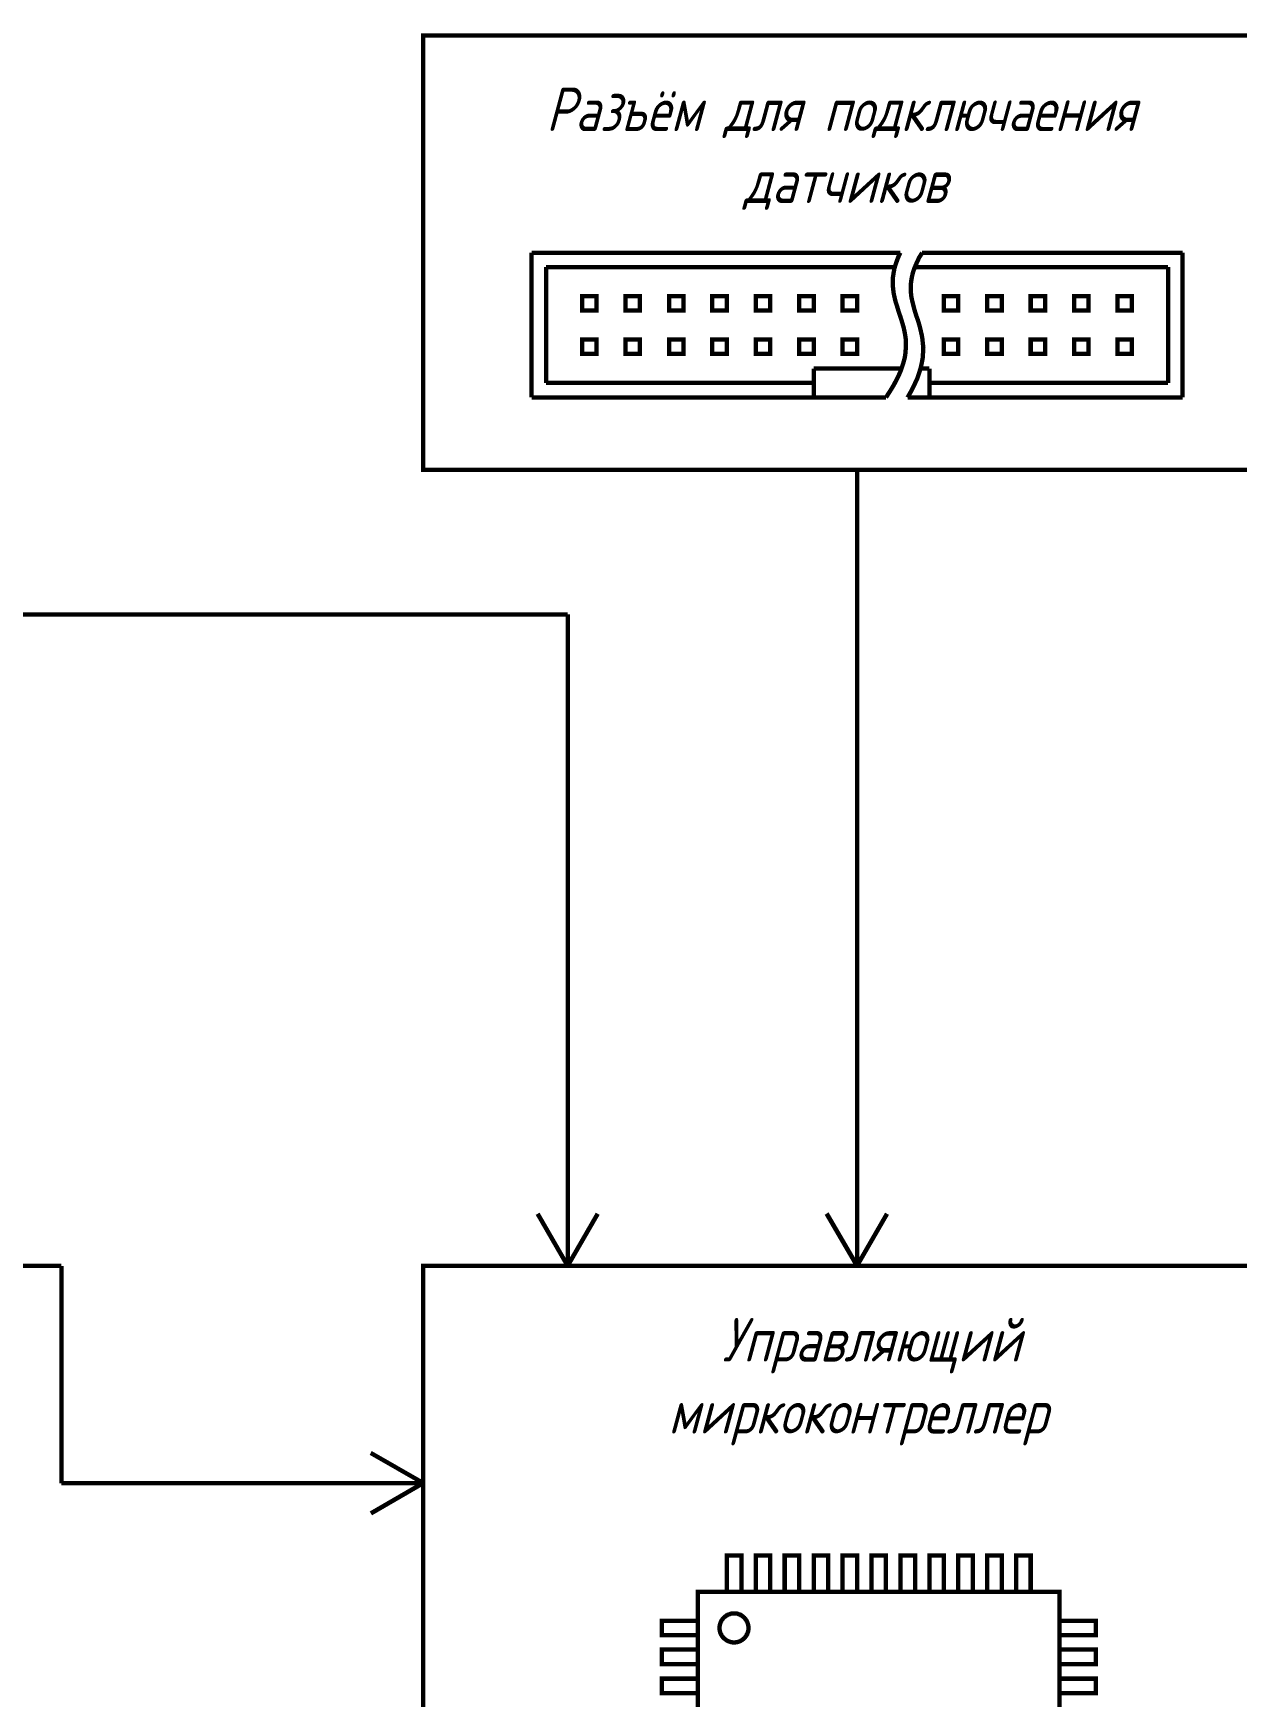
# Model space of a CAD drawing. Extents: x 1139 to 1980, y 70 to 664.
# Drawn here: x 1466.6 to 1586.3, y 376 to 541.4 of the extents above; entities that cross this region are included whole.
import ezdxf

# ---------------------------------------------------------------- set-up
doc = ezdxf.new("R2010")
doc.units = 0
doc.header["$MEASUREMENT"] = 0
doc.layers.add('Основная', color=7, linetype='CONTINUOUS', lineweight=60)
doc.styles.add('GOST type A0', font='', dxfattribs={"oblique": 15, "height": 3.5})
doc.styles.get('GOST type A0').set_extended_font_data('GOST type A')

msp = doc.modelspace()

# ---------------------------------------------------------------- linework, layer by layer
at = {"layer": 'Основная'}
for p, q in [((1519.77, 418.81), (1516.77, 424)), ((1519.77, 418.81), (1522.77, 424)), ((1548.55, 418.81), (1545.55, 424)), ((1548.55, 418.81), (1551.55, 424)), ((1505.37, 397.2), (1500.18, 400.2)), ((1505.37, 397.2), (1500.18, 394.2))]:
    msp.add_line(p, q, dxfattribs=at)
at = {"layer": 'Основная', "const_width": 0.432}
for points in [[(1505.37, 541.2), (1591.73, 541.2), (1591.73, 498.01), (1505.37, 498.01), (1505.37, 541.2)], [(1521.21, 515.28), (1522.64, 515.28), (1522.64, 513.85), (1521.21, 513.85), (1521.21, 515.28)], [(1525.52, 515.28), (1526.95, 515.28), (1526.95, 513.85), (1525.52, 513.85), (1525.52, 515.28)], [(1529.84, 515.28), (1531.29, 515.28), (1531.29, 513.85), (1529.84, 513.85), (1529.84, 515.28)], [(1534.15, 515.28), (1535.6, 515.28), (1535.6, 513.85), (1534.15, 513.85), (1534.15, 515.28)], [(1538.47, 515.28), (1539.92, 515.28), (1539.92, 513.85), (1538.47, 513.85), (1538.47, 515.28)], [(1542.8, 515.28), (1544.24, 515.28), (1544.24, 513.85), (1542.8, 513.85), (1542.8, 515.28)], [(1547.12, 515.28), (1548.55, 515.28), (1548.55, 513.85), (1547.12, 513.85), (1547.12, 515.28)], [(1557.18, 515.28), (1558.63, 515.28), (1558.63, 513.85), (1557.18, 513.85), (1557.18, 515.28)], [(1561.5, 515.28), (1562.95, 515.28), (1562.95, 513.85), (1561.5, 513.85), (1561.5, 515.28)], [(1565.83, 515.28), (1567.27, 515.28), (1567.27, 513.85), (1565.83, 513.85), (1565.83, 515.28)], [(1570.15, 515.28), (1571.58, 515.28), (1571.58, 513.85), (1570.15, 513.85), (1570.15, 515.28)], [(1574.46, 515.28), (1575.9, 515.28), (1575.9, 513.85), (1574.46, 513.85), (1574.46, 515.28)], [(1521.21, 510.96), (1522.64, 510.96), (1522.64, 509.53), (1521.21, 509.53), (1521.21, 510.96)], [(1525.52, 510.96), (1526.95, 510.96), (1526.95, 509.53), (1525.52, 509.53), (1525.52, 510.96)], [(1529.84, 510.96), (1531.29, 510.96), (1531.29, 509.53), (1529.84, 509.53), (1529.84, 510.96)], [(1534.15, 510.96), (1535.6, 510.96), (1535.6, 509.53), (1534.15, 509.53), (1534.15, 510.96)], [(1538.47, 510.96), (1539.92, 510.96), (1539.92, 509.53), (1538.47, 509.53), (1538.47, 510.96)], [(1542.8, 510.96), (1544.24, 510.96), (1544.24, 509.53), (1542.8, 509.53), (1542.8, 510.96)], [(1547.12, 510.96), (1548.55, 510.96), (1548.55, 509.53), (1547.12, 509.53), (1547.12, 510.96)], [(1557.18, 510.96), (1558.63, 510.96), (1558.63, 509.53), (1557.18, 509.53), (1557.18, 510.96)], [(1561.5, 510.96), (1562.95, 510.96), (1562.95, 509.53), (1561.5, 509.53), (1561.5, 510.96)], [(1565.83, 510.96), (1567.27, 510.96), (1567.27, 509.53), (1565.83, 509.53), (1565.83, 510.96)], [(1570.15, 510.96), (1571.58, 510.96), (1571.58, 509.53), (1570.15, 509.53), (1570.15, 510.96)], [(1574.46, 510.96), (1575.9, 510.96), (1575.9, 509.53), (1574.46, 509.53), (1574.46, 510.96)], [(1505.37, 418.81), (1591.73, 418.81), (1591.73, 332.4), (1505.37, 332.4), (1505.37, 418.81)], [(1535.6, 390), (1537.04, 390), (1537.04, 386.4), (1535.6, 386.4), (1535.6, 390)], [(1538.47, 390), (1539.92, 390), (1539.92, 386.4), (1538.47, 386.4), (1538.47, 390)], [(1541.35, 390), (1542.8, 390), (1542.8, 386.4), (1541.35, 386.4), (1541.35, 390)], [(1544.24, 390), (1545.67, 390), (1545.67, 386.4), (1544.24, 386.4), (1544.24, 390)], [(1547.12, 390), (1548.55, 390), (1548.55, 386.4), (1547.12, 386.4), (1547.12, 390)], [(1549.98, 390), (1551.43, 390), (1551.43, 386.4), (1549.98, 386.4), (1549.98, 390)], [(1552.87, 390), (1554.32, 390), (1554.32, 386.4), (1552.87, 386.4), (1552.87, 390)], [(1555.75, 390), (1557.18, 390), (1557.18, 386.4), (1555.75, 386.4), (1555.75, 390)], [(1558.63, 390), (1560.07, 390), (1560.07, 386.4), (1558.63, 386.4), (1558.63, 390)], [(1561.5, 390), (1562.95, 390), (1562.95, 386.4), (1561.5, 386.4), (1561.5, 390)], [(1564.38, 390), (1565.83, 390), (1565.83, 386.4), (1564.38, 386.4), (1564.38, 390)], [(1532.72, 386.4), (1568.7, 386.4), (1568.7, 350.41), (1532.72, 350.41), (1532.72, 386.4)], [(1529.12, 383.51), (1532.72, 383.51), (1532.72, 382.08), (1529.12, 382.08), (1529.12, 383.51)], [(1568.7, 383.51), (1572.3, 383.51), (1572.3, 382.08), (1568.7, 382.08), (1568.7, 383.51)], [(1529.12, 380.65), (1532.72, 380.65), (1532.72, 379.2), (1529.12, 379.2), (1529.12, 380.65)], [(1568.7, 380.65), (1572.3, 380.65), (1572.3, 379.2), (1568.7, 379.2), (1568.7, 380.65)], [(1529.12, 377.76), (1532.72, 377.76), (1532.72, 376.33), (1529.12, 376.33), (1529.12, 377.76)], [(1568.7, 377.76), (1572.3, 377.76), (1572.3, 376.33), (1568.7, 376.33), (1568.7, 377.76)]]:
    msp.add_lwpolyline(points, close=True, dxfattribs=at)
for points in [[(1552.87, 519.59), (1516.17, 519.59)], [(1516.17, 519.59), (1516.17, 505.19)], [(1552.87, 519.59), (1552.62, 519.08), (1552.44, 518.56), (1552.28, 518.07), (1552.2, 517.63), (1552.13, 517.18), (1552.11, 516.75), (1552.11, 516.33), (1552.15, 515.93), (1552.2, 515.55), (1552.28, 515.17), (1552.37, 514.78), (1552.49, 514.4), (1552.6, 514.05), (1552.71, 513.67), (1552.84, 513.31), (1552.96, 512.93), (1553.07, 512.57), (1553.18, 512.19), (1553.27, 511.79), (1553.34, 511.41), (1553.4, 510.98), (1553.42, 510.56), (1553.4, 510.13), (1553.38, 509.69), (1553.31, 509.19), (1553.18, 508.7), (1553.02, 508.19), (1552.82, 507.65), (1552.55, 507.09), (1552.24, 506.49), (1551.86, 505.86), (1551.43, 505.19)], [(1555.03, 519.59), (1554.72, 519.08), (1554.48, 518.56), (1554.27, 518.07), (1554.12, 517.63), (1554.01, 517.18), (1553.94, 516.75), (1553.89, 516.33), (1553.89, 515.93), (1553.92, 515.55), (1553.96, 515.17), (1554.05, 514.78), (1554.14, 514.4), (1554.23, 514.05), (1554.34, 513.67), (1554.45, 513.31), (1554.59, 512.93), (1554.7, 512.57), (1554.81, 512.19), (1554.9, 511.79), (1554.99, 511.41), (1555.06, 510.98), (1555.1, 510.56), (1555.15, 510.13), (1555.12, 509.69), (1555.1, 509.19), (1555.01, 508.7), (1554.9, 508.19), (1554.74, 507.65), (1554.54, 507.07), (1554.27, 506.49), (1553.96, 505.86), (1553.58, 505.19)], [(1555.03, 519.59), (1580.95, 519.59)], [(1580.95, 519.59), (1580.95, 505.19)], [(1552.15, 518.16), (1517.61, 518.16)], [(1517.61, 518.16), (1517.61, 506.64)], [(1554.32, 518.16), (1579.5, 518.16)], [(1579.5, 518.16), (1579.5, 506.64)], [(1552.87, 508.07), (1544.24, 508.07)], [(1544.24, 508.07), (1544.24, 505.19)], [(1555.03, 508.07), (1555.75, 508.07)], [(1555.75, 508.07), (1555.75, 505.19)], [(1517.61, 506.64), (1544.24, 506.64)], [(1579.5, 506.64), (1555.75, 506.64)], [(1516.17, 505.19), (1551.43, 505.19)], [(1580.95, 505.19), (1553.58, 505.19)], [(1548.55, 498.01), (1548.55, 418.81)], [(1433.4, 483.61), (1519.77, 483.61)], [(1519.77, 483.61), (1519.77, 418.81)], [(1433.4, 418.81), (1469.38, 418.81)], [(1469.38, 418.81), (1469.38, 397.2)], [(1469.38, 397.2), (1505.37, 397.2)], [(1534.87, 382.8), (1534.87, 382.86), (1534.87, 382.95), (1534.89, 383.02), (1534.89, 383.09), (1534.91, 383.15), (1534.93, 383.22), (1534.96, 383.29), (1534.98, 383.36), (1535, 383.42), (1535.05, 383.49), (1535.07, 383.56), (1535.11, 383.6), (1535.16, 383.67), (1535.2, 383.71), (1535.25, 383.78), (1535.29, 383.83), (1535.34, 383.87), (1535.4, 383.91), (1535.45, 383.96), (1535.52, 384), (1535.56, 384.05), (1535.63, 384.07), (1535.69, 384.12), (1535.76, 384.14), (1535.83, 384.16), (1535.9, 384.18), (1535.96, 384.21), (1536.03, 384.23), (1536.1, 384.23), (1536.16, 384.25), (1536.25, 384.25), (1536.32, 384.25)], [(1536.32, 384.25), (1536.25, 384.25), (1536.16, 384.25), (1536.1, 384.23), (1536.03, 384.23), (1535.96, 384.21), (1535.9, 384.18), (1535.83, 384.16), (1535.76, 384.14), (1535.69, 384.12), (1535.63, 384.07), (1535.56, 384.05), (1535.52, 384), (1535.45, 383.96), (1535.4, 383.91), (1535.34, 383.87), (1535.29, 383.83), (1535.25, 383.78), (1535.2, 383.71), (1535.16, 383.67), (1535.11, 383.6), (1535.07, 383.56), (1535.05, 383.49), (1535, 383.42), (1534.98, 383.36), (1534.96, 383.29), (1534.93, 383.22), (1534.91, 383.15), (1534.89, 383.09), (1534.89, 383.02), (1534.87, 382.95), (1534.87, 382.86), (1534.87, 382.8)], [(1536.32, 384.25), (1536.39, 384.25), (1536.45, 384.25), (1536.54, 384.23), (1536.61, 384.23), (1536.68, 384.21), (1536.74, 384.18), (1536.81, 384.16), (1536.88, 384.14), (1536.95, 384.12), (1536.99, 384.07), (1537.06, 384.05), (1537.12, 384), (1537.17, 383.96), (1537.24, 383.91), (1537.28, 383.87), (1537.33, 383.83), (1537.37, 383.78), (1537.42, 383.71), (1537.46, 383.67), (1537.5, 383.6), (1537.55, 383.56), (1537.57, 383.49), (1537.62, 383.42), (1537.64, 383.36), (1537.66, 383.29), (1537.68, 383.22), (1537.71, 383.15), (1537.73, 383.09), (1537.73, 383.02), (1537.75, 382.95), (1537.75, 382.86), (1537.75, 382.8)], [(1537.75, 382.8), (1537.75, 382.86), (1537.75, 382.95), (1537.73, 383.02), (1537.73, 383.09), (1537.71, 383.15), (1537.68, 383.22), (1537.66, 383.29), (1537.64, 383.36), (1537.62, 383.42), (1537.57, 383.49), (1537.55, 383.56), (1537.5, 383.6), (1537.46, 383.67), (1537.42, 383.71), (1537.37, 383.78), (1537.33, 383.83), (1537.28, 383.87), (1537.24, 383.91), (1537.17, 383.96), (1537.12, 384), (1537.06, 384.05), (1536.99, 384.07), (1536.95, 384.12), (1536.88, 384.14), (1536.81, 384.16), (1536.74, 384.18), (1536.68, 384.21), (1536.61, 384.23), (1536.54, 384.23), (1536.45, 384.25), (1536.39, 384.25), (1536.32, 384.25)], [(1536.32, 381.37), (1536.25, 381.37), (1536.16, 381.37), (1536.1, 381.39), (1536.03, 381.39), (1535.96, 381.41), (1535.9, 381.43), (1535.83, 381.45), (1535.76, 381.48), (1535.69, 381.5), (1535.63, 381.54), (1535.56, 381.57), (1535.52, 381.61), (1535.45, 381.66), (1535.4, 381.7), (1535.34, 381.75), (1535.29, 381.79), (1535.25, 381.83), (1535.2, 381.88), (1535.16, 381.95), (1535.11, 381.99), (1535.07, 382.06), (1535.05, 382.13), (1535, 382.17), (1534.98, 382.24), (1534.96, 382.3), (1534.93, 382.37), (1534.91, 382.44), (1534.89, 382.51), (1534.89, 382.57), (1534.87, 382.66), (1534.87, 382.73), (1534.87, 382.8)], [(1534.87, 382.8), (1534.87, 382.8)], [(1534.87, 382.8), (1534.87, 382.73), (1534.87, 382.66), (1534.89, 382.57), (1534.89, 382.51), (1534.91, 382.44), (1534.93, 382.37), (1534.96, 382.3), (1534.98, 382.24), (1535, 382.17), (1535.05, 382.13), (1535.07, 382.06), (1535.11, 381.99), (1535.16, 381.95), (1535.2, 381.88), (1535.25, 381.83), (1535.29, 381.79), (1535.34, 381.75), (1535.4, 381.7), (1535.45, 381.66), (1535.52, 381.61), (1535.56, 381.57), (1535.63, 381.54), (1535.69, 381.5), (1535.76, 381.48), (1535.83, 381.45), (1535.9, 381.43), (1535.96, 381.41), (1536.03, 381.39), (1536.1, 381.39), (1536.16, 381.37), (1536.25, 381.37), (1536.32, 381.37)], [(1537.75, 382.8), (1537.75, 382.73), (1537.75, 382.66), (1537.73, 382.57), (1537.73, 382.51), (1537.71, 382.44), (1537.68, 382.37), (1537.66, 382.3), (1537.64, 382.24), (1537.62, 382.17), (1537.57, 382.13), (1537.55, 382.06), (1537.5, 381.99), (1537.46, 381.95), (1537.42, 381.88), (1537.37, 381.83), (1537.33, 381.79), (1537.28, 381.75), (1537.24, 381.7), (1537.17, 381.66), (1537.12, 381.61), (1537.06, 381.57), (1536.99, 381.54), (1536.95, 381.5), (1536.88, 381.48), (1536.81, 381.45), (1536.74, 381.43), (1536.68, 381.41), (1536.61, 381.39), (1536.54, 381.39), (1536.45, 381.37), (1536.39, 381.37), (1536.32, 381.37)], [(1536.32, 381.37), (1536.39, 381.37), (1536.45, 381.37), (1536.54, 381.39), (1536.61, 381.39), (1536.68, 381.41), (1536.74, 381.43), (1536.81, 381.45), (1536.88, 381.48), (1536.95, 381.5), (1536.99, 381.54), (1537.06, 381.57), (1537.12, 381.61), (1537.17, 381.66), (1537.24, 381.7), (1537.28, 381.75), (1537.33, 381.79), (1537.37, 381.83), (1537.42, 381.88), (1537.46, 381.95), (1537.5, 381.99), (1537.55, 382.06), (1537.57, 382.13), (1537.62, 382.17), (1537.64, 382.24), (1537.66, 382.3), (1537.68, 382.37), (1537.71, 382.44), (1537.73, 382.51), (1537.73, 382.57), (1537.75, 382.66), (1537.75, 382.73), (1537.75, 382.8)], [(1537.75, 382.8), (1537.75, 382.8), (1537.75, 382.8), (1537.75, 382.8), (1537.75, 382.8), (1537.75, 382.8), (1537.75, 382.8), (1537.75, 382.8), (1537.75, 382.8), (1537.75, 382.8), (1537.75, 382.8), (1537.75, 382.8), (1537.75, 382.8), (1537.75, 382.8), (1537.75, 382.8), (1537.75, 382.8), (1537.75, 382.8), (1537.75, 382.8), (1537.75, 382.8), (1537.75, 382.8), (1537.75, 382.8), (1537.75, 382.8), (1537.75, 382.8), (1537.75, 382.8), (1537.75, 382.8), (1537.75, 382.8), (1537.75, 382.8), (1537.75, 382.8), (1537.75, 382.8), (1537.75, 382.8), (1537.75, 382.8), (1537.75, 382.8), (1537.75, 382.8)], [(1537.75, 382.8), (1537.75, 382.8)]]:
    msp.add_lwpolyline(points, dxfattribs=at)

# ---------------------------------------------------------------- texts
at = {"layer": 'Основная', "style": 'GOST type A0', "oblique": 15}
for s, height, p in [('Разъём для подключаения ', 4.3198, (1517.61, 531.69)), ('датчиков', 4.32, (1537.28, 524.54)), ('Управляющий ', 4.3198, (1535.13, 409.3)), ('миркоконтреллер ', 4.3198, (1529.77, 402.14))]:
    msp.add_text(s, height=height, dxfattribs=at).set_placement(p)

doc.saveas('drawing.dxf')
